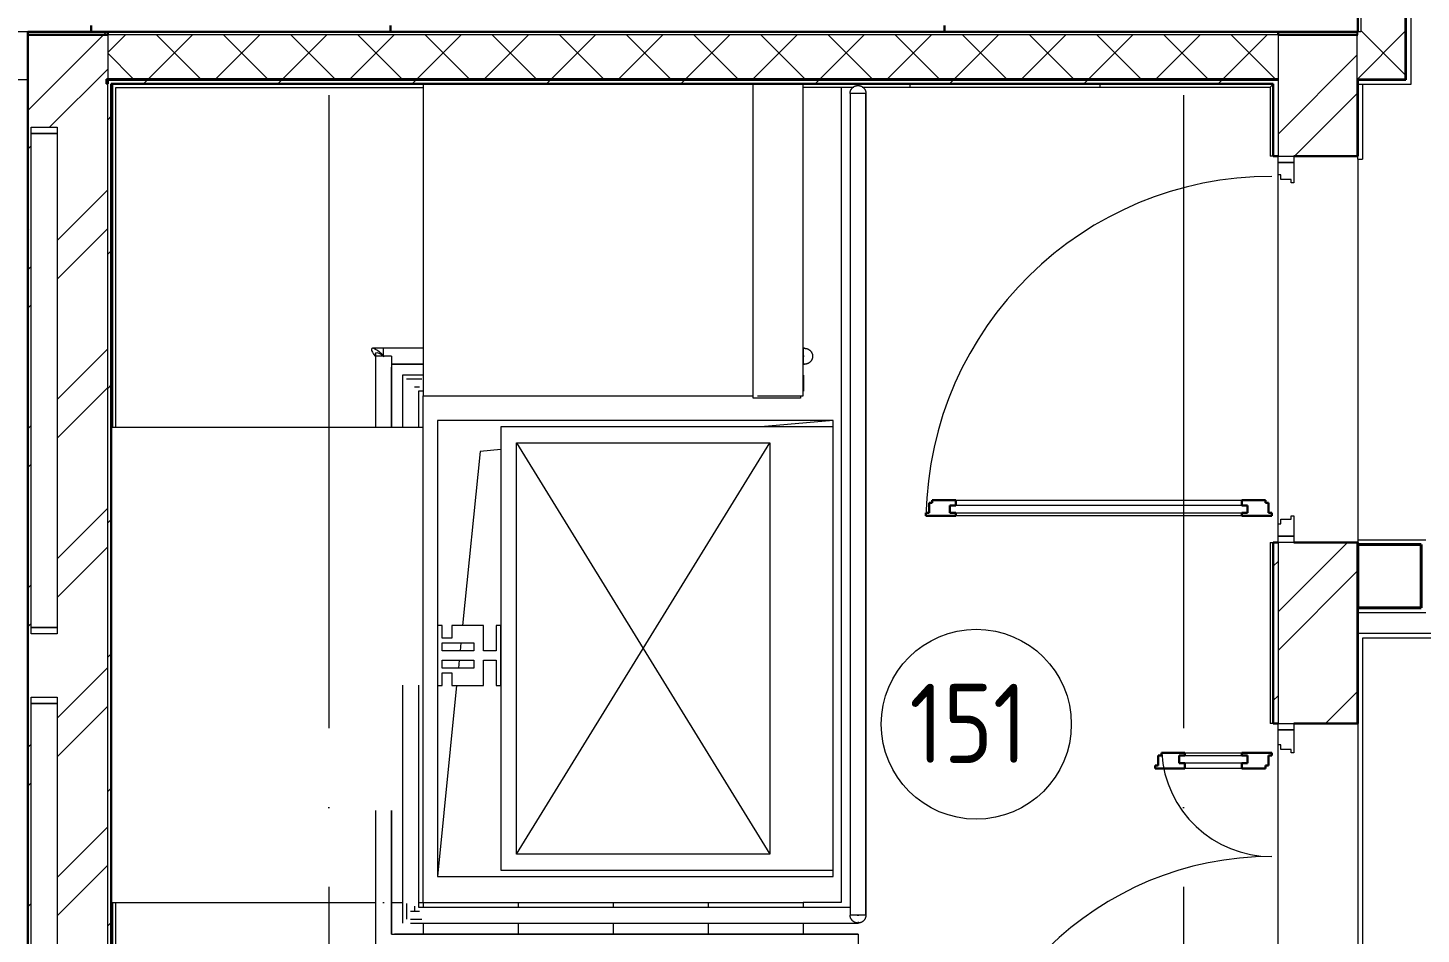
# Model space of a CAD drawing. Header units: millimetres. Extents: x -21010 to 105841, y -18351 to 135084.
# Drawn here: x 44212 to 48612, y 28675 to 31537 of the extents above; entities that cross this region are included whole.
import ezdxf

# ---------------------------------------------------------------- set-up
doc = ezdxf.new("R2010")
doc.units = ezdxf.units.MM
doc.linetypes.add('ADSK_Линия сетки', pattern=[2500, 2000, -250, 0, -250])
for name, color, linetype, lineweight in [('Двери', 7, 'Continuous', 9), ('Лестницы', 7, 'Continuous', 9), ('Марки помещений', 7, 'Continuous', 9), ('Несущие колонны', 7, 'Continuous', 9), ('Оборудование', 7, 'Continuous', 18), ('Ограждение', 7, 'Continuous', 9), ('Окна', 7, 'Continuous', 9), ('Оси', 7, 'Continuous', 9), ('Перекрытие', 7, 'Continuous', 18), ('Стены внутренние', 7, 'Continuous', 18), ('Стены наружные', 7, 'Continuous', 18), ('Стены штриховка', 7, 'Continuous', 13)]:
    doc.layers.add(name, color=color, linetype=linetype, lineweight=lineweight)
doc.layers.add('Двери открывание', color=7, linetype='Continuous', lineweight=9, true_color=0xc0c0c0)
doc.styles.add('GOST Common_3', font='GOST_Common.ttf', dxfattribs={"height": 3.5})

# ---------------------------------------------------------------- blocks, each defined once
blk = doc.blocks.new('1 этаж 21082025')
at = {"layer": 'Двери'}
for p, q in [((53898, -12363), (53898, -12343)), ((53898, -12343), (53948, -12343)), ((53948, -12363), (53898, -12363)), ((53898, -12363), (53948, -12363)), ((53898, -12402), (53898, -12363)), ((53948, -12343), (53948, -12363)), ((53948, -12363), (53948, -12427)), ((53907, -12402), (53898, -12402)), ((53907, -12417), (53907, -12402)), ((53939, -12417), (53907, -12417)), ((53939, -12427), (53939, -12417)), ((53948, -12427), (53939, -12427)), ((53802, -13446), (52862, -13446)), ((52862, -13446), (52862, -13470)), ((52880, -13429), (53784, -13429)), ((53802, -13470), (53802, -13446)), ((52862, -13470), (53802, -13470)), ((53784, -13479), (52880, -13479)), ((53898, -13543), (53898, -13504)), ((53898, -13504), (53907, -13504)), ((53907, -13489), (53939, -13489)), ((53907, -13504), (53907, -13489)), ((53939, -13479), (53948, -13479)), ((53939, -13489), (53939, -13479)), ((53948, -13479), (53948, -13543)), ((53898, -13543), (53948, -13543)), ((53898, -13563), (53898, -13543)), ((53948, -13543), (53898, -13543)), ((53948, -13543), (53948, -13563)), ((53948, -13563), (53898, -13563)), ((53898, -14155), (53898, -14135)), ((53898, -14135), (53948, -14135)), ((53948, -14155), (53898, -14155)), ((53898, -14155), (53948, -14155)), ((53898, -14202), (53898, -14155)), ((53948, -14135), (53948, -14155)), ((53948, -14155), (53948, -14227)), ((53907, -14202), (53898, -14202)), ((53907, -14217), (53907, -14202)), ((53586, -14236), (53802, -14236)), ((53586, -14260), (53586, -14236)), ((53604, -14227), (53784, -14227)), ((53802, -14236), (53802, -14260)), ((53939, -14217), (53907, -14217)), ((53939, -14227), (53939, -14217)), ((53948, -14227), (53939, -14227)), ((53802, -14260), (53586, -14260)), ((53784, -14277), (53604, -14277))]:
    blk.add_line(p, q, dxfattribs=at)
at = {"layer": 'Двери', "lineweight": 30}
for p, q in [((52796, -13438), (52806, -13438)), ((52796, -13470), (52796, -13438)), ((52806, -13429), (52880, -13429)), ((52806, -13438), (52806, -13429)), ((52880, -13446), (52862, -13446)), ((52862, -13446), (52862, -13470)), ((52880, -13429), (52880, -13446)), ((53784, -13429), (53858, -13429)), ((53784, -13429), (53784, -13446)), ((53784, -13446), (53802, -13446)), ((53802, -13446), (53802, -13470)), ((53858, -13429), (53858, -13438)), ((53858, -13438), (53868, -13438)), ((53868, -13438), (53868, -13470)), ((52786, -13470), (52796, -13470)), ((52786, -13479), (52786, -13470)), ((52880, -13479), (52786, -13479)), ((52862, -13470), (52880, -13470)), ((52880, -13470), (52880, -13479)), ((53784, -13470), (53784, -13479)), ((53802, -13470), (53784, -13470)), ((53878, -13479), (53784, -13479)), ((53868, -13470), (53878, -13470)), ((53878, -13470), (53878, -13479)), ((53520, -14236), (53530, -14236)), ((53520, -14268), (53520, -14236)), ((53530, -14227), (53604, -14227)), ((53530, -14236), (53530, -14227)), ((53586, -14236), (53604, -14236)), ((53586, -14260), (53586, -14236)), ((53604, -14236), (53604, -14227)), ((53784, -14227), (53878, -14227)), ((53784, -14236), (53784, -14227)), ((53802, -14236), (53784, -14236)), ((53802, -14260), (53802, -14236)), ((53868, -14236), (53868, -14268)), ((53878, -14236), (53868, -14236)), ((53878, -14227), (53878, -14236)), ((53510, -14268), (53520, -14268)), ((53510, -14277), (53510, -14268)), ((53604, -14277), (53510, -14277)), ((53604, -14260), (53586, -14260)), ((53604, -14277), (53604, -14260)), ((53784, -14260), (53802, -14260)), ((53784, -14277), (53784, -14260)), ((53858, -14277), (53784, -14277)), ((53858, -14268), (53858, -14277)), ((53868, -14268), (53858, -14268))]:
    blk.add_line(p, q, dxfattribs=at)
at = {"layer": 'Двери открывание'}
for centre, radius, start, end in [((53878, -13499), 1092, 90, 178.9506), ((53878, -14207), 348, 183.2947, 270), ((53878, -15563), 1008, 90, 178.8631)]:
    blk.add_arc(centre, radius, start, end, dxfattribs=at)
at = {"layer": 'Лестницы'}
for p, q in [((51198.2, -13200), (51198.2, -13100)), ((51198.2, -14700), (51198.2, -14715)), ((51198.2, -14700), (51498.2, -14700)), ((51198.2, -14700), (51198.2, -14715)), ((51498.2, -14700), (51798.2, -14700)), ((51498.2, -14700), (51498.2, -14715)), ((51498.2, -14700), (51498.2, -14715)), ((51798.2, -14700), (52098.2, -14700)), ((51798.2, -14700), (51798.2, -14715)), ((51798.2, -14700), (51798.2, -14715)), ((52098.2, -14700), (52398.2, -14700)), ((52098.2, -14700), (52098.2, -14715)), ((52098.2, -14700), (52098.2, -14715)), ((51198.2, -14765), (51198.2, -14800)), ((51198.2, -14765), (51198.2, -14800)), ((51498.2, -14765), (51498.2, -14800)), ((51498.2, -14765), (51498.2, -14800)), ((51798.2, -14765), (51798.2, -14800)), ((51798.2, -14765), (51798.2, -14800)), ((52098.2, -14765), (52098.2, -14800)), ((52098.2, -14765), (52098.2, -14800))]:
    blk.add_line(p, q, dxfattribs=at)
at = {"layer": 'Марки помещений'}
blk.add_circle((52945.1, -14137.1), 300, dxfattribs=at)
at = {"layer": 'Несущие колонны', "lineweight": 40}
for p, q in [((54350, -13570), (54150, -13570)), ((54150, -13570), (54150, -13770)), ((54150, -13570), (54350, -13570)), ((54150, -13770), (54150, -13570)), ((54350, -13770), (54350, -13570)), ((54350, -13570), (54350, -13770)), ((54150, -13770), (54350, -13770)), ((54350, -13770), (54150, -13770))]:
    blk.add_line(p, q, dxfattribs=at)
at = {"layer": 'Оборудование'}
for p, q in [((51243.6, -13178), (51243.6, -13825)), ((52493.6, -13178), (51243.6, -13178)), ((52493.6, -13198), (51443.6, -13198)), ((51443.6, -13198), (51443.6, -14598)), ((52493.6, -13178), (52265, -13198)), ((52493.6, -13198), (52493.6, -13178)), ((52493.6, -14598), (52493.6, -13198)), ((51377.9, -13275.6), (51322.9, -13825)), ((51443.6, -13269.9), (51377.9, -13275.6)), ((51493.6, -14548), (52293.6, -13248)), ((51493.6, -13248), (52293.6, -14548)), ((51493.6, -14548), (51493.6, -13248)), ((51493.6, -13248), (52293.6, -13248)), ((52293.6, -13248), (52293.6, -14548)), ((51258.6, -13825), (51243.6, -13825)), ((51243.6, -13825), (51243.6, -14015)), ((51258.6, -13865), (51258.6, -13825)), ((51343.6, -13825), (51288.6, -13825)), ((51288.6, -13825), (51288.6, -13865)), ((51388.6, -13825), (51343.6, -13825)), ((51388.6, -13905), (51388.6, -13825)), ((51443.6, -13825), (51428.6, -13825)), ((51428.6, -13825), (51428.6, -13905)), ((51443.6, -14015), (51443.6, -13825)), ((51288.6, -13865), (51258.6, -13865)), ((51258.6, -13880), (51358.6, -13880)), ((51258.6, -13905), (51258.6, -13880)), ((51317.4, -13880), (51314.9, -13905)), ((51358.6, -13880), (51358.6, -13905)), ((51358.6, -13905), (51258.6, -13905)), ((51258.6, -13960), (51258.6, -13935)), ((51258.6, -13935), (51358.6, -13935)), ((51311.9, -13935), (51309.4, -13960)), ((51358.6, -13935), (51358.6, -13960)), ((51428.6, -13905), (51388.6, -13905)), ((51388.6, -14015), (51388.6, -13935)), ((51388.6, -13935), (51428.6, -13935)), ((51428.6, -13935), (51428.6, -14015)), ((51358.6, -13960), (51258.6, -13960)), ((51258.6, -14015), (51258.6, -13975)), ((51258.6, -13975), (51288.6, -13975)), ((51288.6, -13975), (51288.6, -14015)), ((51303.9, -14015), (51243.6, -14618)), ((51243.6, -14015), (51243.6, -14618)), ((51243.6, -14015), (51258.6, -14015)), ((51288.6, -14015), (51343.6, -14015)), ((51343.6, -14015), (51388.6, -14015)), ((51428.6, -14015), (51443.6, -14015)), ((52293.6, -14548), (51493.6, -14548)), ((51443.6, -14598), (52493.6, -14598)), ((52493.6, -14618), (52493.6, -14598)), ((51243.6, -14618), (52493.6, -14618))]:
    blk.add_line(p, q, dxfattribs=at)
at = {"layer": 'Ограждение'}
for p, q in [((50217, -12117), (50217, -12900)), ((51198.2, -12117), (50217, -12117)), ((50227, -12127), (50227, -12900)), ((51198.2, -12127), (50227, -12127)), ((52398.2, -12125), (52398.2, -12115)), ((52398.2, -12125), (52558.8, -12125)), ((52546.6, -12144), (52546.7, -12143)), ((52546.6, -12144), (52546.7, -12143)), ((52546.7, -12143), (52546.8, -12142)), ((52546.7, -12143), (52546.8, -12142)), ((52546.8, -12142), (52546.9, -12141)), ((52546.8, -12142), (52546.9, -12141)), ((52546.9, -12141), (52547.1, -12140)), ((52546.9, -12141), (52547.1, -12140)), ((52547.1, -12140), (52547.3, -12139.1)), ((52547.1, -12140), (52547.3, -12139.1)), ((52547.3, -12139.1), (52547.6, -12138.1)), ((52547.3, -12139.1), (52547.6, -12138.1)), ((52547.6, -12138.1), (52547.9, -12137.1)), ((52547.6, -12138.1), (52547.9, -12137.1)), ((52547.9, -12137.1), (52548.2, -12136.2)), ((52547.9, -12137.1), (52548.2, -12136.2)), ((52548.2, -12136.2), (52548.6, -12135.3)), ((52548.6, -12135.3), (52549, -12134.4)), ((52549, -12134.4), (52549.4, -12133.5)), ((52549, -12134.4), (52549.4, -12133.5)), ((52549.4, -12133.5), (52549.9, -12132.6)), ((52549.4, -12133.5), (52549.9, -12132.6)), ((52549.9, -12132.6), (52550.4, -12131.7)), ((52549.9, -12132.6), (52550.4, -12131.7)), ((52550.4, -12131.7), (52551, -12130.9)), ((52550.4, -12131.7), (52551, -12130.9)), ((52551, -12130.9), (52551.6, -12130.1)), ((52551, -12130.9), (52551.6, -12130.1)), ((52551.6, -12130.1), (52552.2, -12129.3)), ((52552.2, -12129.3), (52552.8, -12128.5)), ((52552.8, -12128.5), (52553.5, -12127.8)), ((52553.5, -12127.8), (52554.2, -12127.1)), ((52553.5, -12127.8), (52554.2, -12127.1)), ((52554.2, -12127.1), (52554.9, -12126.4)), ((52554.2, -12127.1), (52554.9, -12126.4)), ((52554.9, -12126.4), (52555.7, -12125.7)), ((52554.9, -12126.4), (52555.7, -12125.7)), ((52555.7, -12125.7), (52556.5, -12125.1)), ((52555.7, -12125.7), (52556.5, -12125.1)), ((52556.5, -12125.1), (52557.3, -12124.5)), ((52556.5, -12125.1), (52557.3, -12124.5)), ((52557.3, -12124.5), (52558.1, -12124)), ((52557.3, -12124.5), (52558.1, -12124)), ((52558.1, -12124), (52559, -12123.4)), ((52558.1, -12124), (52559, -12123.4)), ((52559, -12123.4), (52559.8, -12123)), ((52559, -12123.4), (52559.8, -12123)), ((52559.8, -12123), (52560.7, -12122.5)), ((52559.8, -12123), (52560.7, -12122.5)), ((52560.7, -12122.5), (52561.6, -12122.1)), ((52560.7, -12122.5), (52561.6, -12122.1)), ((52561.6, -12122.1), (52562.6, -12121.7)), ((52561.6, -12122.1), (52562.6, -12121.7)), ((52562.6, -12121.7), (52563.5, -12121.4)), ((52562.6, -12121.7), (52563.5, -12121.4)), ((52563.5, -12121.4), (52564.5, -12121)), ((52563.5, -12121.4), (52564.5, -12121)), ((52564.5, -12121), (52565.4, -12120.8)), ((52564.5, -12121), (52565.4, -12120.8)), ((52565.4, -12120.8), (52566.4, -12120.6)), ((52565.4, -12120.8), (52566.4, -12120.6)), ((52566.4, -12120.6), (52567.4, -12120.4)), ((52566.4, -12120.6), (52567.4, -12120.4)), ((52567.4, -12120.4), (52568.4, -12120.2)), ((52567.4, -12120.4), (52568.4, -12120.2)), ((52568.4, -12120.2), (52569.4, -12120.1)), ((52568.4, -12120.2), (52569.4, -12120.1)), ((52569.4, -12120.1), (52570.4, -12120)), ((52569.4, -12120.1), (52570.4, -12120)), ((52570.4, -12120), (52571.3, -12120)), ((52570.4, -12120), (52571.3, -12120)), ((52571.3, -12120), (52571.6, -12120)), ((52571.6, -12120), (52572.6, -12120)), ((52572.6, -12120), (52573.6, -12120.1)), ((52572.6, -12120), (52573.6, -12120.1)), ((52573.6, -12120.1), (52574.6, -12120.2)), ((52573.6, -12120.1), (52574.6, -12120.2)), ((52574.6, -12120.2), (52575.6, -12120.3)), ((52574.6, -12120.2), (52575.6, -12120.3)), ((52575.6, -12120.3), (52576.6, -12120.5)), ((52575.6, -12120.3), (52576.6, -12120.5)), ((52576.6, -12120.5), (52577.6, -12120.7)), ((52576.6, -12120.5), (52577.6, -12120.7)), ((52577.6, -12120.7), (52578.5, -12121)), ((52577.6, -12120.7), (52578.5, -12121)), ((52578.5, -12121), (52579.5, -12121.3)), ((52578.5, -12121), (52579.5, -12121.3)), ((52579.5, -12121.3), (52580.4, -12121.6)), ((52579.5, -12121.3), (52580.4, -12121.6)), ((52580.4, -12121.6), (52581.4, -12122)), ((52580.4, -12121.6), (52581.4, -12122)), ((52581.4, -12122), (52582.3, -12122.4)), ((52581.4, -12122), (52582.3, -12122.4)), ((52582.3, -12122.4), (52583.2, -12122.8)), ((52582.3, -12122.4), (52583.2, -12122.8)), ((52583.2, -12122.8), (52584, -12123.3)), ((52583.2, -12122.8), (52584, -12123.3)), ((52584, -12123.3), (52584.9, -12123.8)), ((52584, -12123.3), (52584.9, -12123.8)), ((52584.4, -12125), (53873, -12125)), ((52584.9, -12123.8), (52585.7, -12124.4)), ((52584.9, -12123.8), (52585.7, -12124.4)), ((52585.7, -12124.4), (52586.5, -12124.9)), ((52585.7, -12124.4), (52586.5, -12124.9)), ((52586.5, -12124.9), (52587.3, -12125.6)), ((52586.5, -12124.9), (52587.3, -12125.6)), ((52587.3, -12125.6), (52588.1, -12126.2)), ((52587.3, -12125.6), (52588.1, -12126.2)), ((52588.1, -12126.2), (52588.8, -12126.9)), ((52588.1, -12126.2), (52588.8, -12126.9)), ((52588.8, -12126.9), (52589.6, -12127.6)), ((52588.8, -12126.9), (52589.6, -12127.6)), ((52589.6, -12127.6), (52590.2, -12128.3)), ((52590.2, -12128.3), (52590.9, -12129.1)), ((52590.9, -12129.1), (52591.5, -12129.9)), ((52591.5, -12129.9), (52592.1, -12130.7)), ((52591.5, -12129.9), (52592.1, -12130.7)), ((52592.1, -12130.7), (52592.7, -12131.5)), ((52592.1, -12130.7), (52592.7, -12131.5)), ((52592.7, -12131.5), (52593.2, -12132.3)), ((52592.7, -12131.5), (52593.2, -12132.3)), ((52593.2, -12132.3), (52593.7, -12133.2)), ((52593.2, -12132.3), (52593.7, -12133.2)), ((52593.7, -12133.2), (52594.1, -12134.1)), ((52593.7, -12133.2), (52594.1, -12134.1)), ((52594.1, -12134.1), (52594.5, -12135)), ((52594.1, -12134.1), (52594.5, -12135)), ((52594.5, -12135), (52594.9, -12135.9)), ((52594.5, -12135), (52594.9, -12135.9)), ((52594.9, -12135.9), (52595.3, -12136.9)), ((52594.9, -12135.9), (52595.3, -12136.9)), ((52595.3, -12136.9), (52595.6, -12137.8)), ((52595.3, -12136.9), (52595.6, -12137.8)), ((52595.6, -12137.8), (52595.8, -12138.8)), ((52595.6, -12137.8), (52595.8, -12138.8)), ((52595.8, -12138.8), (52596.1, -12139.8)), ((52595.8, -12138.8), (52596.1, -12139.8)), ((52596.1, -12139.8), (52596.3, -12140.8)), ((52596.1, -12139.8), (52596.3, -12140.8)), ((52596.3, -12140.8), (52596.4, -12141.7)), ((52596.3, -12140.8), (52596.4, -12141.7)), ((52596.4, -12141.7), (52596.5, -12142.7)), ((52596.4, -12141.7), (52596.5, -12142.7)), ((52596.5, -12142.7), (52596.6, -12143.7)), ((52596.5, -12142.7), (52596.6, -12143.7)), ((52596.6, -12143.7), (52596.6, -12144.7)), ((52596.6, -12143.7), (52596.6, -12144.7)), ((53873, -12125), (53883, -12115)), ((53873, -12125), (53873, -12343)), ((52546.6, -12145), (52546.6, -12144)), ((52546.6, -12145), (52546.6, -12144)), ((52546.6, -12145), (52546.6, -14740)), ((52596.6, -12145), (52546.6, -12145)), ((52546.6, -12145), (52546.6, -14740)), ((52574, -12145), (52569.3, -12145)), ((52596.6, -12144.7), (52596.6, -12145)), ((52596.6, -12144.7), (52596.6, -12145)), ((52596.6, -14740), (52596.6, -12145)), ((52596.6, -12145), (52596.6, -14740)), ((53883, -12343), (53873, -12343)), ((50217, -12900), (50217, -13200)), ((50227, -12900), (50227, -13200)), ((51036, -12950.9), (51034.9, -12953.3)), ((51034.9, -12953.3), (51035.5, -12957.3)), ((51035.5, -12957.3), (51037.8, -12962.5)), ((51038.8, -12950), (51036, -12950.9)), ((51037.8, -12962.5), (51041.5, -12968.5)), ((51191, -12950), (51038.8, -12950)), ((51042.9, -12950.9), (51038.8, -12950)), ((51041.5, -12968.5), (51046.6, -12975)), ((51048.3, -12953.3), (51042.9, -12950.9)), ((51046.6, -12975), (51048.2, -12976.9)), ((51048.2, -12967.2), (51049.1, -12964.5)), ((51048.2, -12967.2), (51048.2, -13200)), ((51098.2, -12975), (51048.2, -12975)), ((51048.2, -12975), (51048.2, -13200)), ((51054.4, -12957.3), (51048.3, -12953.3)), ((51049.1, -12964.5), (51051.6, -12963.4)), ((51051.6, -12963.4), (51055.6, -12964)), ((51060.9, -12962.5), (51054.4, -12957.3)), ((51055.6, -12964), (51060.7, -12966.2)), ((51060.7, -12966.2), (51066.8, -12970)), ((51067.3, -12968.5), (51060.9, -12962.5)), ((51066.8, -12970), (51073.2, -12975)), ((51073.2, -12975), (51067.3, -12968.5)), ((51073.2, -12975), (51073.2, -12950)), ((51198.2, -12950), (51073.2, -12950)), ((51073.2, -12975), (51075.2, -12976.7)), ((51098.2, -12975), (51098.2, -13200)), ((51198.2, -12950), (51191, -12950)), ((52398.9, -12950), (52398.2, -12950)), ((52399.6, -12950), (52398.9, -12950)), ((52399, -13000), (52399, -12950)), ((52399, -12973), (52399, -12975)), ((52399, -12975), (52399, -12977)), ((52399.3, -12950), (52400, -12950)), ((52400.2, -12950), (52399.6, -12950)), ((52400, -12950), (52400.5, -12950)), ((52400.7, -12950), (52400.2, -12950)), ((52400.5, -12950), (52401.1, -12950)), ((52401.2, -12950), (52400.7, -12950)), ((52401.1, -12950), (52401.5, -12950)), ((52401.7, -12950), (52401.2, -12950)), ((52401.5, -12950), (52401.9, -12950)), ((52402.1, -12950), (52401.7, -12950)), ((52401.9, -12950), (52402.3, -12950)), ((52402.4, -12950), (52402.1, -12950)), ((52402.3, -12950), (52402.6, -12950)), ((52402.7, -12950), (52402.4, -12950)), ((52402.6, -12950), (52402.8, -12950)), ((52402.9, -12950), (52402.7, -12950)), ((52402.8, -12950), (52403, -12950)), ((52403, -12950), (52402.9, -12950)), ((52403, -12950), (52403.1, -12950)), ((52403.1, -12950), (52403, -12950)), ((52403.1, -12950), (52404.1, -12950)), ((52403.1, -12950), (52403.1, -12950)), ((52403.1, -12950), (52403.1, -12950)), ((52403.1, -12950), (52403.1, -12950)), ((52404.1, -12950), (52405.1, -12950.1)), ((52405.1, -12950.1), (52406.1, -12950.2)), ((52406.1, -12950.2), (52407.1, -12950.3)), ((52407.1, -12950.3), (52408.1, -12950.5)), ((52408.1, -12950.5), (52409.1, -12950.7)), ((52409.1, -12950.7), (52410, -12951)), ((52410, -12951), (52411, -12951.3)), ((52411, -12951.3), (52411.9, -12951.6)), ((52411.9, -12951.6), (52412.9, -12952)), ((52412.9, -12952), (52413.8, -12952.4)), ((52413.8, -12952.4), (52414.7, -12952.8)), ((52414.7, -12952.8), (52415.6, -12953.3)), ((52415.6, -12953.3), (52416.4, -12953.8)), ((52416.4, -12953.8), (52417.3, -12954.4)), ((52417.3, -12954.4), (52418.1, -12954.9)), ((52418.1, -12954.9), (52418.9, -12955.6)), ((52418.9, -12955.6), (52419.6, -12956.2)), ((52419.6, -12956.2), (52420.4, -12956.9)), ((52420.4, -12956.9), (52421.1, -12957.6)), ((52421.1, -12957.6), (52421.8, -12958.3)), ((52421.8, -12958.3), (52422.4, -12959.1)), ((52422.4, -12959.1), (52423, -12959.9)), ((52423, -12959.9), (52423.6, -12960.7)), ((52423.6, -12960.7), (52424.2, -12961.5)), ((52424.2, -12961.5), (52424.7, -12962.3)), ((52424.7, -12962.3), (52425.2, -12963.2)), ((52425.2, -12963.2), (52425.6, -12964.1)), ((52425.6, -12964.1), (52426.1, -12965)), ((52426.1, -12965), (52426.4, -12965.9)), ((52426.4, -12965.9), (52426.8, -12966.9)), ((52426.8, -12966.9), (52427.1, -12967.8)), ((52427.1, -12967.8), (52427.4, -12968.8)), ((52427.4, -12968.8), (52427.6, -12969.8)), ((52427.6, -12980), (52427.4, -12980.9)), ((52427.6, -12969.8), (52427.8, -12970.8)), ((52427.8, -12979), (52427.6, -12980)), ((52427.8, -12970.8), (52427.9, -12971.7)), ((52428, -12978), (52427.8, -12979)), ((52427.9, -12971.7), (52428, -12972.7)), ((52428, -12972.7), (52428.1, -12973.7)), ((52428.1, -12977), (52428, -12978)), ((52428.1, -12973.7), (52428.1, -12974.7)), ((52428.1, -12974.7), (52428.1, -12975)), ((52428.1, -12975), (52428.1, -12976)), ((52428.1, -12976), (52428.1, -12977)), ((51098.2, -13000), (51191, -13000)), ((51198.2, -13000), (51098.2, -13000)), ((51098.2, -13200), (51098.2, -13009.5)), ((51191, -13000), (51198.2, -13000)), ((52398, -13000), (52398.8, -13000)), ((52398.8, -13000), (52399.4, -13000)), ((52399.6, -13000), (52398.9, -13000)), ((52399.4, -13000), (52400.1, -13000)), ((52400.2, -13000), (52399.6, -13000)), ((52400.1, -13000), (52400.6, -13000)), ((52400.7, -13000), (52400.2, -13000)), ((52400.6, -13000), (52401.1, -13000)), ((52401.2, -13000), (52400.7, -13000)), ((52401.1, -13000), (52401.6, -13000)), ((52401.7, -13000), (52401.2, -13000)), ((52401.6, -13000), (52402, -13000)), ((52402.1, -13000), (52401.7, -13000)), ((52402, -13000), (52402.3, -13000)), ((52402.4, -13000), (52402.1, -13000)), ((52402.3, -13000), (52402.6, -13000)), ((52402.7, -13000), (52402.4, -13000)), ((52402.6, -13000), (52402.8, -13000)), ((52402.9, -13000), (52402.7, -13000)), ((52402.8, -13000), (52403, -13000)), ((52403, -13000), (52402.9, -13000)), ((52403, -13000), (52403.1, -13000)), ((52403.1, -13000), (52403, -13000)), ((52403.4, -13000), (52403.1, -13000)), ((52403.1, -13000), (52403.1, -13000)), ((52403.1, -13000), (52403.1, -13000)), ((52404.4, -13000), (52403.4, -13000)), ((52405.4, -12999.9), (52404.4, -13000)), ((52406.4, -12999.8), (52405.4, -12999.9)), ((52407.4, -12999.6), (52406.4, -12999.8)), ((52408.4, -12999.4), (52407.4, -12999.6)), ((52409.3, -12999.2), (52408.4, -12999.4)), ((52410.3, -12999), (52409.3, -12999.2)), ((52411.3, -12998.6), (52410.3, -12999)), ((52412.2, -12998.3), (52411.3, -12998.6)), ((52413.1, -12997.9), (52412.2, -12998.3)), ((52414, -12997.5), (52413.1, -12997.9)), ((52414.9, -12997), (52414, -12997.5)), ((52415.8, -12996.6), (52414.9, -12997)), ((52416.6, -12996), (52415.8, -12996.6)), ((52417.5, -12995.5), (52416.6, -12996)), ((52418.3, -12994.9), (52417.5, -12995.5)), ((52419.1, -12994.3), (52418.3, -12994.9)), ((52419.8, -12993.6), (52419.1, -12994.3)), ((52420.6, -12992.9), (52419.8, -12993.6)), ((52421.3, -12992.2), (52420.6, -12992.9)), ((52421.9, -12991.5), (52421.3, -12992.2)), ((52422.6, -12990.7), (52421.9, -12991.5)), ((52423.2, -12989.9), (52422.6, -12990.7)), ((52423.8, -12989.1), (52423.2, -12989.9)), ((52424.3, -12988.3), (52423.8, -12989.1)), ((52424.8, -12987.4), (52424.3, -12988.3)), ((52425.3, -12986.5), (52424.8, -12987.4)), ((52425.8, -12985.6), (52425.3, -12986.5)), ((52426.2, -12984.7), (52425.8, -12985.6)), ((52426.5, -12983.8), (52426.2, -12984.7)), ((52426.9, -12982.9), (52426.5, -12983.8)), ((52427.2, -12981.9), (52426.9, -12982.9)), ((52427.4, -12980.9), (52427.2, -12981.9)), ((51133.2, -13035), (51133.2, -13200)), ((51198.2, -13035), (51133.2, -13035)), ((51194.5, -13047.5), (51145.7, -13047.5)), ((52399, -13035), (52399, -13085)), ((51187, -13072.5), (51170.7, -13072.5)), ((51183.2, -13085), (51183.2, -13200)), ((51198.2, -13085), (51183.2, -13085)), ((53873, -13563), (53883, -13563)), ((53873, -13563), (53873, -14135)), ((51133.2, -14013.9), (51133.2, -14700)), ((51183.2, -14013.9), (51183.2, -14715)), ((53883, -14135), (53873, -14135)), ((51048.2, -14409.5), (51048.2, -14707.2)), ((51048.2, -14409.9), (51048.2, -14700)), ((51098.2, -14707.2), (51098.2, -14409.5)), ((51098.2, -14409.9), (51098.2, -14700)), ((50217, -14700), (50217, -15685)), ((50227, -14700), (50227, -15677)), ((51048.2, -14700), (51048.2, -14850)), ((51048.2, -14707.2), (51048.2, -14859.6)), ((51098.2, -14700), (51098.2, -14800)), ((51098.2, -14800), (51098.2, -14707.2)), ((51133.2, -14700), (51133.2, -14765)), ((51145.7, -14703.8), (51145.7, -14752.5)), ((51158.2, -14727.5), (51187, -14727.5)), ((51170.7, -14711.3), (51170.7, -14727.5)), ((51183.2, -14715), (52398.2, -14715)), ((52398.2, -14715), (52546.6, -14715)), ((51158.2, -14752.5), (51194.5, -14752.5)), ((51158.2, -14765), (51198.2, -14765)), ((51198.2, -14765), (52398.2, -14765)), ((52398.2, -14765), (52571.6, -14765)), ((52546.6, -14740.3), (52546.6, -14740)), ((52596.6, -14740), (52546.6, -14740)), ((52546.7, -14741.3), (52546.6, -14740.3)), ((52546.7, -14742.3), (52546.7, -14741.3)), ((52546.8, -14743.3), (52546.7, -14742.3)), ((52547, -14744.2), (52546.8, -14743.3)), ((52547.2, -14745.2), (52547, -14744.2)), ((52547.4, -14746.2), (52547.2, -14745.2)), ((52547.7, -14747.2), (52547.4, -14746.2)), ((52548, -14748.1), (52547.7, -14747.2)), ((52548.3, -14749.1), (52548, -14748.1)), ((52548.7, -14750), (52548.3, -14749.1)), ((52549.1, -14750.9), (52548.7, -14750)), ((52549.6, -14751.8), (52549.1, -14750.9)), ((52550.1, -14752.7), (52549.6, -14751.8)), ((52550.6, -14753.5), (52550.1, -14752.7)), ((52551.1, -14754.3), (52550.6, -14753.5)), ((52551.7, -14755.1), (52551.1, -14754.3)), ((52552.4, -14755.9), (52551.7, -14755.1)), ((52553, -14756.7), (52552.4, -14755.9)), ((52553.7, -14757.4), (52553, -14756.7)), ((52554.4, -14758.1), (52553.7, -14757.4)), ((52555.1, -14758.8), (52554.4, -14758.1)), ((52555.9, -14759.4), (52555.1, -14758.8)), ((52556.7, -14760.1), (52555.9, -14759.4)), ((52557.5, -14760.6), (52556.7, -14760.1)), ((52558.3, -14761.2), (52557.5, -14760.6)), ((52559.2, -14761.7), (52558.3, -14761.2)), ((52560.1, -14762.2), (52559.2, -14761.7)), ((52561, -14762.6), (52560.1, -14762.2)), ((52561.9, -14763), (52561, -14762.6)), ((52562.8, -14763.4), (52561.9, -14763)), ((52563.8, -14763.7), (52562.8, -14763.4)), ((52564.7, -14764), (52563.8, -14763.7)), ((52565.7, -14764.3), (52564.7, -14764)), ((52566.7, -14764.5), (52565.7, -14764.3)), ((52567.6, -14764.7), (52566.7, -14764.5)), ((52568.6, -14764.8), (52567.6, -14764.7)), ((52569.6, -14764.9), (52568.6, -14764.8)), ((52569.3, -14740), (52574, -14740)), ((52570.6, -14765), (52569.6, -14764.9)), ((52571.6, -14765), (52570.6, -14765)), ((52571.6, -14761.7), (52571.6, -14765)), ((52571.9, -14765), (52571.6, -14765)), ((52571.9, -14765), (52571.6, -14765)), ((52572.9, -14765), (52571.9, -14765)), ((52572.9, -14765), (52571.9, -14765)), ((52573.9, -14764.9), (52572.9, -14765)), ((52573.9, -14764.9), (52572.9, -14765)), ((52574.9, -14764.8), (52573.9, -14764.9)), ((52574.9, -14764.8), (52573.9, -14764.9)), ((52575.9, -14764.6), (52574.9, -14764.8)), ((52575.9, -14764.6), (52574.9, -14764.8)), ((52576.9, -14764.4), (52575.9, -14764.6)), ((52576.9, -14764.4), (52575.9, -14764.6)), ((52577.8, -14764.2), (52576.9, -14764.4)), ((52577.8, -14764.2), (52576.9, -14764.4)), ((52578.8, -14764), (52577.8, -14764.2)), ((52578.8, -14764), (52577.8, -14764.2)), ((52579.7, -14763.6), (52578.8, -14764)), ((52579.7, -14763.6), (52578.8, -14764)), ((52580.7, -14763.3), (52579.7, -14763.6)), ((52580.7, -14763.3), (52579.7, -14763.6)), ((52581.6, -14762.9), (52580.7, -14763.3)), ((52581.6, -14762.9), (52580.7, -14763.3)), ((52582.5, -14762.5), (52581.6, -14762.9)), ((52582.5, -14762.5), (52581.6, -14762.9)), ((52583.4, -14762), (52582.5, -14762.5)), ((52583.4, -14762), (52582.5, -14762.5)), ((52584.3, -14761.6), (52583.4, -14762)), ((52584.3, -14761.6), (52583.4, -14762)), ((52585.1, -14761), (52584.3, -14761.6)), ((52585.1, -14761), (52584.3, -14761.6)), ((52586, -14760.5), (52585.1, -14761)), ((52586, -14760.5), (52585.1, -14761)), ((52586.8, -14759.9), (52586, -14760.5)), ((52586.8, -14759.9), (52586, -14760.5)), ((52587.5, -14759.3), (52586.8, -14759.9)), ((52587.5, -14759.3), (52586.8, -14759.9)), ((52588.3, -14758.6), (52587.5, -14759.3)), ((52588.3, -14758.6), (52587.5, -14759.3)), ((52589, -14757.9), (52588.3, -14758.6)), ((52589, -14757.9), (52588.3, -14758.6)), ((52589.7, -14757.2), (52589, -14757.9)), ((52589.7, -14757.2), (52589, -14757.9)), ((52590.4, -14756.5), (52589.7, -14757.2)), ((52589.9, -14757), (52589.7, -14757.2)), ((52591.1, -14755.7), (52590.4, -14756.5)), ((52591.7, -14754.9), (52591.1, -14755.7)), ((52592.3, -14754.1), (52591.7, -14754.9)), ((52592.3, -14754.1), (52591.7, -14754.9)), ((52592.8, -14753.3), (52592.3, -14754.1)), ((52592.8, -14753.3), (52592.3, -14754.1)), ((52593.3, -14752.4), (52592.8, -14753.3)), ((52593.3, -14752.4), (52592.8, -14753.3)), ((52593.8, -14751.5), (52593.3, -14752.4)), ((52593.8, -14751.5), (52593.3, -14752.4)), ((52594.2, -14750.6), (52593.8, -14751.5)), ((52594.2, -14750.6), (52593.8, -14751.5)), ((52594.6, -14749.7), (52594.2, -14750.6)), ((52595, -14748.8), (52594.6, -14749.7)), ((52595.4, -14747.9), (52595, -14748.8)), ((52595.4, -14747.9), (52595, -14748.8)), ((52595.6, -14746.9), (52595.4, -14747.9)), ((52595.6, -14746.9), (52595.4, -14747.9)), ((52595.9, -14745.9), (52595.6, -14746.9)), ((52595.9, -14745.9), (52595.6, -14746.9)), ((52596.1, -14745), (52595.9, -14745.9)), ((52596.1, -14745), (52595.9, -14745.9)), ((52596.3, -14744), (52596.1, -14745)), ((52596.3, -14744), (52596.1, -14745)), ((52596.4, -14743), (52596.3, -14744)), ((52596.4, -14743), (52596.3, -14744)), ((52596.5, -14742), (52596.4, -14743)), ((52596.5, -14742), (52596.4, -14743)), ((52596.6, -14741), (52596.5, -14742)), ((52596.6, -14741), (52596.5, -14742)), ((52596.6, -14740), (52596.6, -14741)), ((52596.6, -14740), (52596.6, -14741)), ((51098.2, -14800), (51198.2, -14800)), ((51216.1, -14800), (51107.9, -14800)), ((51198.2, -14800), (52398.2, -14800)), ((52405.5, -14800), (51216.1, -14800)), ((52398.2, -14800), (52571.6, -14800)), ((52571.6, -14800), (52405.5, -14800)), ((52571.6, -14800), (52572.6, -14800)), ((52571.6, -14800), (52571.6, -14850))]:
    blk.add_line(p, q, dxfattribs=at)
at = {"layer": 'Ограждение', "linetype": 'Continuous'}
for p, q in [((52736, -12125), (52736, -12115)), ((53336, -12125), (53336, -12115))]:
    blk.add_line(p, q, dxfattribs=at)
at = {"layer": 'Ограждение'}
for start_param, end_param in [(4.712389, 4.791601), (4.633177, 4.712389)]:
    blk.add_ellipse((52385.7, -12975), major_axis=(0, 25), ratio=0.533794, start_param=start_param, end_param=end_param, dxfattribs=at)
for points in [[(51198.2, -12973), (51198.2, -12973.7), (51198.2, -12975), (51198.2, -12976.3), (51198.2, -12977)], [(51071.3, -14700), (51071.9, -14700), (51073.2, -14700), (51074.6, -14700), (51075.2, -14700)]]:
    blk.add_open_spline(points, degree=3, dxfattribs=at)
at = {"layer": 'Окна'}
for p, q in [((49960, -12272), (49960, -12252)), ((49960, -12252), (50042, -12252)), ((50042, -12272), (49960, -12272)), ((49960, -13832), (49960, -12272)), ((49960, -12272), (50042, -12272)), ((50042, -12252), (50042, -12272)), ((50042, -12272), (50042, -13832)), ((49960, -13852), (49960, -13832)), ((49960, -13832), (50042, -13832)), ((50042, -13832), (49960, -13832)), ((50042, -13852), (49960, -13852)), ((50042, -13832), (50042, -13852)), ((49960, -14072), (49960, -14052)), ((49960, -14052), (50042, -14052)), ((50042, -14072), (49960, -14072)), ((49960, -15632), (49960, -14072)), ((49960, -14072), (50042, -14072)), ((50042, -14052), (50042, -14072)), ((50042, -14072), (50042, -15632))]:
    blk.add_line(p, q, dxfattribs=at)
at = {"layer": 'Оси', "linetype": 'ADSK_Линия сетки'}
for p, q in [((50900, 5350.6), (50900, -17365.8)), ((53600, 5350.6), (53600, -17365.8))]:
    blk.add_line(p, q, dxfattribs=at)
at = {"layer": 'Перекрытие', "color": 49, "true_color": 0x464646}
for p, q in [((51198.2, -12115), (51198.2, -13100)), ((52240, -13107.9), (52240, -12115)), ((52398.2, -13100), (52398.2, -12125)), ((52518.6, -12125), (52518.6, -14700)), ((51198.2, -13100), (52240, -13100)), ((52390, -13107.9), (52240, -13107.9)), ((52254.5, -13100), (52398.2, -13100)), ((52390, -13100), (52390, -13107.9)), ((51198.2, -13200), (50213.2, -13200)), ((51198.2, -14700), (51198.2, -13200)), ((50213.2, -14700), (51048.2, -14700)), ((51098.2, -14700), (51133.2, -14700)), ((51183.2, -14700), (51198.2, -14700)), ((52518.6, -14700), (52398.2, -14700)), ((52398.2, -14700), (52398.2, -14715)), ((52398.2, -14765), (52398.2, -14800))]:
    blk.add_line(p, q, dxfattribs=at)
at = {"layer": 'Стены внутренние', "lineweight": 30}
for p, q in [((54150, -11950), (54150, -8760)), ((54302, -12102), (54302, -9050)), ((49950, -11960), (49950, -15952)), ((50150, -11930), (50150, -11950)), ((50202, -11960), (50202, -11950)), ((51095, -11950), (51095, -11930)), ((52845, -11930), (52845, -11950)), ((52845, -11950), (54150, -11950)), ((53898, -11950), (53898, -11960)), ((50202, -12102), (53898, -12102)), ((50202, -12115), (50202, -12102)), ((54150, -12102), (54302, -12102)), ((54150, -12343), (54150, -12102)), ((53948, -12343), (54150, -12343)), ((54150, -13563), (53948, -13563)), ((54150, -13570), (54150, -13563)), ((54150, -14135), (54150, -13770)), ((53948, -14135), (54150, -14135))]:
    blk.add_line(p, q, dxfattribs=at)
at = {"layer": 'Стены внутренние'}
for p, q in [((49950, -11950), (48400, -11950)), ((49950, -12102), (48400, -12102)), ((54150, -12353), (54150, -13555)), ((53898, -13504), (53898, -12402)), ((54150, -14135), (54150, -15635)), ((53898, -15568), (53898, -14202))]:
    blk.add_line(p, q, dxfattribs=at)
at = {"layer": 'Стены внутренние', "linetype": 'Continuous', "lineweight": 9}
for p, q in [((49952, -12196.3), (50198.3, -11950)), ((50202, -12015.9), (50257.9, -11960)), ((50330.1, -12100), (50470.1, -11960)), ((50495.9, -12100), (50355.9, -11960)), ((50542.2, -12100), (50682.2, -11960)), ((50708, -12100), (50568, -11960)), ((50754.3, -12100), (50894.3, -11960)), ((50920.1, -12100), (50780.1, -11960)), ((50966.5, -12100), (51106.5, -11960)), ((51132.3, -12100), (50992.3, -11960)), ((51178.6, -12100), (51318.6, -11960)), ((51344.4, -12100), (51204.4, -11960)), ((51390.7, -12100), (51530.7, -11960)), ((51556.5, -12100), (51416.5, -11960)), ((51602.8, -12100), (51742.8, -11960)), ((51768.7, -12100), (51628.7, -11960)), ((51815, -12100), (51955, -11960)), ((51980.8, -12100), (51840.8, -11960)), ((52027.1, -12100), (52167.1, -11960)), ((52192.9, -12100), (52052.9, -11960)), ((52239.2, -12100), (52379.2, -11960)), ((52405.1, -12100), (52265.1, -11960)), ((52451.4, -12100), (52591.4, -11960)), ((52617.2, -12100), (52477.2, -11960)), ((52663.5, -12100), (52803.5, -11960)), ((52829.3, -12100), (52689.3, -11960)), ((52875.6, -12100), (53015.6, -11960)), ((53041.5, -12100), (52901.5, -11960)), ((53087.8, -12100), (53227.8, -11960)), ((53253.6, -12100), (53113.6, -11960)), ((53299.9, -12100), (53439.9, -11960)), ((53465.7, -12100), (53325.7, -11960)), ((53512, -12100), (53652, -11960)), ((53677.9, -12100), (53537.9, -11960)), ((53724.2, -12100), (53864.2, -11960)), ((53890, -12100), (53750, -11960)), ((54150, -12098.4), (54300, -11948.4)), ((54300, -12085.8), (54160, -11945.8)), ((54302, -11947.6), (54300, -11951.1)), ((50283.7, -12100), (50202, -12018.3)), ((53898, -12273.5), (54148, -12023.5)), ((54300, -12028.3), (54302, -12028.3)), ((50018.2, -12252), (50202, -12068.2)), ((51515.7, -12100), (51514.6, -12102)), ((52337, -12100), (52335.8, -12102)), ((52546.1, -12102), (52545, -12100)), ((52571.6, -12100), (52570.4, -12102)), ((53392.8, -12100), (53391.7, -12102)), ((53602, -12102), (53600.8, -12100)), ((53950.4, -12343), (54148, -12145.4)), ((54150, -12210.9), (54148, -12214.4)), ((49952, -12318.2), (49960, -12310.2)), ((50042, -12609.2), (50202, -12449.2)), ((49952, -12573.3), (49950, -12576.7)), ((50042, -12731.1), (50202, -12571.1)), ((49952, -12699.2), (49960, -12691.2)), ((49952, -12821.1), (49960, -12813.1)), ((50042, -13112.1), (50202, -12952.1)), ((50042, -13234), (50202, -13074)), ((49952, -13202.1), (49960, -13194.1)), ((49952, -13324), (49960, -13316)), ((50042, -13615), (50202, -13455)), ((50042, -13736.9), (50202, -13576.9)), ((53898, -13782.2), (54117.2, -13563)), ((53898, -13904.1), (54148, -13654.1)), ((49952, -13705), (49960, -13697)), ((49952, -13826.9), (49960, -13818.9)), ((50042, -14117.9), (50202, -13957.9)), ((54048.1, -14135), (54148, -14035.1)), ((50042, -14239.8), (50202, -14079.8)), ((49952, -14207.9), (49960, -14199.9)), ((49952, -14314.5), (49950, -14311)), ((49952, -14329.8), (49960, -14321.8)), ((50042, -14620.8), (50202, -14460.8)), ((50042, -14742.7), (50202, -14582.7)), ((49952, -14710.8), (49960, -14702.8))]:
    blk.add_line(p, q, dxfattribs=at)
at = {"layer": 'Стены наружные'}
for p, q in [((54317, -9065), (54317, -12117)), ((50213.2, -12115), (50213.2, -15685)), ((54317, -12117), (54150, -12117)), ((54165, -12117), (54165, -12353)), ((54300, -12102), (54302, -12102)), ((54150, -12353), (54150, -12343)), ((54150, -12353), (54165, -12353)), ((54150, -13555), (54365, -13555)), ((54150, -13555), (54150, -13563)), ((54365, -13785), (54150, -13785)), ((54150, -13850), (56002, -13850)), ((56017, -13865), (54165, -13865)), ((54165, -13865), (54165, -15967))]:
    blk.add_line(p, q, dxfattribs=at)
at = {"layer": 'Стены наружные', "lineweight": 30}
for p, q in [((52845, -11950), (49950, -11950)), ((49950, -11950), (49950, -11960)), ((49950, -11960), (50202, -11960)), ((53898, -11960), (54150, -11960)), ((53898, -12100), (50197.8, -12100)), ((50197.8, -12100), (50197.8, -12115)), ((50197.8, -12115), (50202, -12115)), ((50212.8, -12115), (53883, -12115)), ((50212.8, -15685), (50212.8, -12115)), ((53883, -12115), (53883, -12343)), ((53883, -12343), (53898, -12343)), ((53883, -13563), (53883, -14135)), ((53898, -13563), (53883, -13563)), ((53883, -14135), (53898, -14135))]:
    blk.add_line(p, q, dxfattribs=at)
at = {"layer": 'Стены наружные', "linetype": 'Continuous', "lineweight": 9}
for p, q in [((50315.1, -12115), (50330.1, -12100)), ((50739.3, -12115), (50754.3, -12100)), ((51163.6, -12115), (51178.6, -12100)), ((51587.8, -12115), (51602.8, -12100)), ((52012.1, -12115), (52027.1, -12100)), ((52436.4, -12115), (52451.4, -12100)), ((52860.6, -12115), (52875.6, -12100)), ((53284.9, -12115), (53299.9, -12100)), ((53709.2, -12115), (53724.2, -12100)), ((50202, -12228.1), (50212.8, -12217.3)), ((50202, -12652.3), (50212.8, -12641.6)), ((50202, -13076.6), (50212.8, -13065.8)), ((50202, -13500.8), (50212.8, -13490.1)), ((53883, -13638.2), (53898, -13623.2)), ((50202, -13925.1), (50212.8, -13914.4)), ((53883, -14062.5), (53898, -14047.5)), ((50202, -14349.4), (50212.8, -14338.6)), ((50202, -14773.6), (50212.8, -14762.9))]:
    blk.add_line(p, q, dxfattribs=at)
at = {"layer": 'Стены штриховка'}
for p, q in [((54160, -9050), (54160, -11950)), ((54300, -12102), (54300, -9050)), ((49952, -15952), (49952, -11950)), ((53898, -11960), (50202, -11960)), ((50202, -11960), (50202, -12102)), ((53898, -11960), (53898, -12343)), ((54148, -12343), (54148, -11950)), ((54160, -11950), (54150, -11950)), ((54150, -11960), (54150, -11950)), ((50202, -15700), (50202, -12115)), ((54302, -12100), (54150, -12100)), ((53898, -13563), (53898, -14135)), ((54148, -14135), (54148, -13563))]:
    blk.add_line(p, q, dxfattribs=at)
at = {"layer": 'Марки помещений', "style": 'GOST Common_3', "width": 0.9}
blk.add_text('151', height=250, dxfattribs=at).set_placement((52734.1, -14259.4))

msp = doc.modelspace()

# ---------------------------------------------------------------- block references
msp.add_blockref('1 этаж 21082025', (-5738, 43475))

doc.saveas('drawing.dxf')
